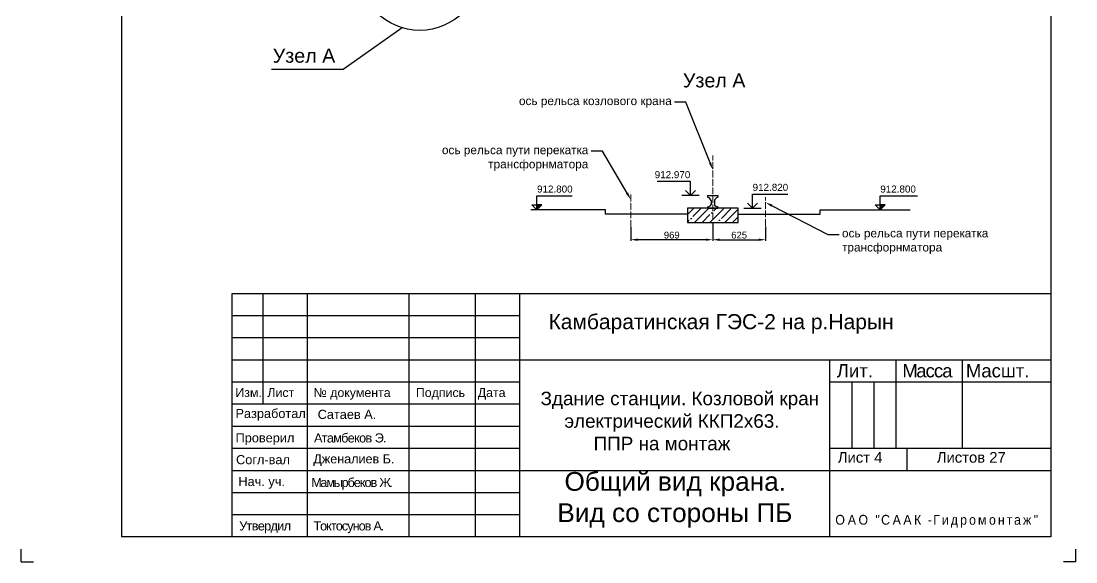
# Model space of a CAD drawing. Header units: millimetres. Extents: x 155577 to 993706, y -295114 to -113927.
# Drawn here: x 250467 to 269178, y -281433 to -271843 of the extents above; entities that cross this region are included whole.
import ezdxf
from ezdxf import colors
from ezdxf.entities.mleader import LeaderData, LeaderLine
from ezdxf.math import Vec2, Vec3

# ---------------------------------------------------------------- set-up
doc = ezdxf.new("R2010")
doc.units = ezdxf.units.MM
doc.linetypes.add('ACAD_ISO04W100', pattern=[30, 24, -3, 0, -3])
doc.layers.add('ось', color=160, linetype='Continuous', lineweight=15)
doc.layers.add('размер', color=84, linetype='Continuous', lineweight=18)
doc.styles.add('rom', font='times.ttf')
doc.styles.get("Standard").update_dxf_attribs({"font": 'arial.ttf'})
doc.dimstyles.new('ISO-25', dxfattribs={"dimtxt": 170, "dimasz": 170, "dimexe": 20, "dimexo": 10, "dimgap": 40, "dimtad": 1, "dimtxsty": 'Standard', "dimcen": 2.5, "dimadec": 0, "dimazin": 0, "dimtfac": 1, "dimtmove": 0, "dimatfit": 3, "dimfxl": 0, "dimarcsym": 0})

# ---------------------------------------------------------------- blocks, each defined once
blk = doc.blocks.new('A4')
for p, q in [((839200.34, -1948.12), (839200.34, -2235.12)), ((839385.34, -1948.12), (839385.34, -2235.12)), ((839385.34, -2235.12), (839200.34, -2235.12))]:
    blk.add_line(p, q)
at = {"color": 4}
for p, q in [((839180.34, -2240.12), (839180.34, -2237.62)), ((839390.34, -2240.12), (839390.34, -2237.62)), ((839180.34, -2240.12), (839182.84, -2240.12)), ((839390.34, -2240.12), (839387.84, -2240.12))]:
    blk.add_line(p, q, dxfattribs=at)
blk = doc.blocks.new('*D147')
at = {"layer": 'Defpoints', "color": 0, "transparency": 16777216}
for p in [(262736, -275415), (261282, -275490), (261282, -275720)]:
    blk.add_point(p, dxfattribs=at)
at = {"layer": 'размер', "color": 0, "lineweight": -2, "transparency": 16777216}
for p, q in [((262736, -275425), (262736, -275740)), ((261282, -275500), (261282, -275740)), ((262616, -275720), (261402, -275720))]:
    blk.add_line(p, q, dxfattribs=at)
at = {"layer": 'размер', "color": 0, "transparency": 16777216}
for points in [[(261402, -275700), (261402, -275740), (261282, -275720)], [(262616, -275700), (262616, -275740), (262736, -275720)]]:
    blk.add_solid(points, dxfattribs=at)
at = {"layer": 'размер', "color": 0, "transparency": 16777216, "insert": (262009, -275639), "char_height": 120, "attachment_point": 5}
blk.add_mtext('969', dxfattribs=at)
blk = doc.blocks.new('*D148')
at = {"layer": 'Defpoints', "color": 0, "transparency": 16777216}
for p in [(262736, -275415), (263673, -275473), (263673, -275720)]:
    blk.add_point(p, dxfattribs=at)
at = {"layer": 'размер', "color": 0, "lineweight": -2, "transparency": 16777216}
for p, q in [((262736, -275425), (262736, -275740)), ((263673, -275483), (263673, -275740)), ((262856, -275720), (263553, -275720))]:
    blk.add_line(p, q, dxfattribs=at)
at = {"layer": 'размер', "color": 0, "transparency": 16777216}
for points in [[(262856, -275700), (262856, -275740), (262736, -275720)], [(263553, -275700), (263553, -275740), (263673, -275720)]]:
    blk.add_solid(points, dxfattribs=at)
at = {"layer": 'размер', "color": 0, "transparency": 16777216, "insert": (263204, -275639), "char_height": 120, "attachment_point": 5}
blk.add_mtext('625', dxfattribs=at)

msp = doc.modelspace()

# ---------------------------------------------------------------- hatches: boundary and pattern name
for points in [[(259616.386, -275189.557), (259704.774, -275101.169), (259616.386, -275101.169)], [(265705.551, -275189.557), (265793.94, -275101.169), (265705.551, -275101.169)]]:
    msp.add_hatch(color=256).paths.add_polyline_path(points)
h = msp.add_hatch()
h.set_pattern_fill('ANSI35', color=256, scale=30, style=0)
h.set_pattern_definition([(45, (-134992.54, 138905.85), (-134.70384, 134.70384), []), (45, (-134857.84, 138905.85), (-134.70384, 134.70384), [238.125, -47.625, 0, -47.625])])
h.paths.add_polyline_path([(262285.64, -275159.557), (262285.64, -275414.557), (263185.64, -275414.557), (263185.64, -275159.557)])

# ---------------------------------------------------------------- linework, layer by layer
for p, q in [((257224.305, -271960.527), (256181.133, -272702.048)), ((256181.133, -272702.048), (254907.627, -272702.048)), ((262339.966, -274684.557), (261747.244, -274684.557)), ((262339.966, -274934.557), (262251.578, -274846.169)), ((262339.966, -274934.557), (262339.966, -274684.557)), ((262428.355, -274846.169), (262339.966, -274934.557)), ((259616.386, -275189.557), (259616.386, -274939.557)), ((259616.386, -274939.557), (260241.674, -274939.557)), ((262492.462, -274934.557), (262185.012, -274934.557)), ((262645.64, -274934.557), (262645.64, -274968.147)), ((262645.64, -274934.557), (262825.64, -274934.557)), ((262705.64, -275024.631), (262705.64, -275093.347)), ((262765.64, -275024.631), (262765.64, -275093.347)), ((262825.64, -274934.557), (262825.64, -274968.147)), ((263440.554, -275159.557), (263440.554, -274909.557)), ((263440.554, -274909.557), (264065.475, -274909.557)), ((265705.551, -275189.557), (265705.551, -274939.557)), ((265705.551, -274939.557), (266367.138, -274939.557)), ((260832.14, -275189.557), (259507.631, -275189.557)), ((259527.997, -275101.169), (259616.386, -275101.169)), ((259527.997, -275101.169), (259616.386, -275189.557)), ((259616.386, -275189.557), (259704.774, -275101.169)), ((259704.774, -275101.169), (259616.386, -275101.169)), ((260832.14, -275267.557), (260832.14, -275189.557)), ((262645.64, -275137.057), (262645.64, -275159.557)), ((262645.64, -275159.557), (262825.64, -275159.557)), ((262825.64, -275137.057), (262825.64, -275159.557)), ((263288.059, -275159.557), (263595.508, -275159.557)), ((263352.166, -275071.169), (263440.554, -275159.557)), ((263440.554, -275159.557), (263528.942, -275071.169)), ((264639.14, -275267.557), (264639.14, -275189.557)), ((264639.14, -275189.557), (266237.826, -275189.557)), ((265617.163, -275101.169), (265705.551, -275101.169)), ((265617.163, -275101.169), (265705.551, -275189.557)), ((265705.551, -275189.557), (265793.94, -275101.169)), ((265793.94, -275101.169), (265705.551, -275101.169)), ((262285.64, -275267.557), (260832.14, -275267.557)), ((263185.64, -275267.557), (264639.14, -275267.557)), ((254211.045, -280987.857), (254211.045, -276670.75)), ((254211.045, -276670.75), (268732.224, -276670.75)), ((254760.495, -278633.072), (254760.495, -276670.75)), ((255545.423, -280987.857), (255545.423, -276670.75)), ((257350.759, -280987.857), (257350.759, -276670.75)), ((258528.152, -280987.857), (258528.152, -276670.75)), ((259313.081, -280987.857), (259313.081, -276670.75)), ((254211.045, -277063.214), (259313.081, -277063.214)), ((254211.045, -277455.679), (259313.081, -277455.679)), ((254211.045, -277848.143), (268732.224, -277848.143)), ((254211.045, -277848.143), (268732.224, -277848.143)), ((264807.581, -277848.143), (264807.581, -280987.857)), ((265984.974, -277848.143), (265984.974, -279418)), ((267162.367, -277848.143), (267162.367, -279418)), ((268732.224, -277744.617), (268732.224, -280987.857)), ((254211.045, -278240.607), (259313.081, -278240.607)), ((264807.581, -278240.607), (268732.224, -278240.607)), ((265200.045, -278240.607), (265200.045, -279418)), ((265592.509, -278240.607), (265592.509, -279418)), ((254211.045, -278633.072), (259313.081, -278633.072)), ((254211.045, -278633.072), (259313.081, -278633.072)), ((254211.045, -279025.536), (259313.081, -279025.536)), ((254211.045, -279025.536), (259313.081, -279025.536)), ((254211.045, -279418), (259313.081, -279418)), ((264807.581, -279418), (268732.224, -279418)), ((266178.457, -279418), (266178.457, -279810.464)), ((254211.045, -279810.464), (268732.224, -279810.464)), ((254211.045, -280202.929), (259313.081, -280202.929)), ((254211.045, -280202.929), (259313.081, -280202.929)), ((254211.045, -280595.393), (259313.081, -280595.393))]:
    msp.add_line(p, q)
msp.add_lwpolyline([(263185.64, -275159.557), (262285.64, -275159.557), (262285.64, -275414.557), (263185.64, -275414.557)], close=True)
msp.add_circle((257539.503, -270922.428), 1084.896)
for centre, radius, start, end in [((262628.846, -275046.097), 79.738, 15.6172059, 77.8413216), ((262842.435, -275046.097), 79.738, 102.1586784, 164.3827941), ((262639.378, -275065.425), 71.905, 274.9963566, 337.1497727), ((262831.903, -275065.425), 71.905, 202.8502273, 265.0036434)]:
    msp.add_arc(centre, radius, start, end)
at = {"layer": 'ось', "linetype": 'ACAD_ISO04W100', "ltscale": 5}
for p, q in [((262735.64, -275364.583), (262735.64, -274227.982)), ((261282.14, -275490.403), (261282.14, -274885.708)), ((263673.14, -275472.583), (263673.14, -274965.345))]:
    msp.add_line(p, q, dxfattribs=at)

# ---------------------------------------------------------------- block references
at = {"color": 4, "xscale": 89.10000000000582, "yscale": 89.10000000000582, "zscale": 89.1}
msp.add_blockref('A4', (-74520501.743, -81838.302), dxfattribs=at)

# ---------------------------------------------------------------- texts
for s, insert, char_height, width, attachment_point in [('Узел А', (254930.218, -272330.709), 250, 1720.3005, 1), ('Узел А', (262206.18, -272768.861), 250, 1720.3005, 1), ('912.970', (262337.47, -274503.854), 125, 414.69864, 3), ('912.800', (259618.881, -274758.854), 125, 414.69864, 1), ('912.820', (263443.05, -274728.854), 125, 414.69864, 1), ('912.800', (265708.047, -274758.854), 125, 414.69864, 1), ('Камбаратинская ГЭС-2 на р.Нарын', (259822.035, -277039.685), 266.87572, 9245.64126, 1), ('{\\H1.5x;Лит.}', (264936.352, -277925.881), 156.98572, 731.31139, 1), ('{\\H1.5x;\\T0.9;Масса}', (266099.564, -277925.881), 156.98572, 731.31139, 1), ('{\\H1.5x;Масшт.}', (267225.689, -277925.881), 156.98572, 731.31139, 1), ('Изм.', (254267.93, -278352.179), 156.9857, 1845.05403, 1), ('Лист', (254835.603, -278352.179), 156.9857, 1845.05403, 1), ('{\\fArial|b0|i0|c204|p34;№ документа}', (255654.241, -278352.179), 156.98572, 1845.05403, 1), ('Подпись ', (257469.69, -278352.179), 156.9857, 953.74202, 1), ('Дата', (258567.203, -278352.179), 156.9857, 435.13342, 1), ('\\pi61.384;Здание станции. Козловой кран \\P\\pi484.99;электрический ККП2х63.\\P\\pi1002.6;ППР на монтаж', (259619.821, -278415.374), 239.59969, 5069.98199, 1), ('Разработал', (254269.77, -278720.141), 161.7298, 921.85758, 1), ('Сатаев А.', (255727.581, -278736.526), 161.7298, 1586.04363, 1), ('Проверил', (254271.602, -279151.758), 161.7298, 921.85758, 1), ('{\\T0.9;Атамбеков Э}.', (255662.366, -279153.903), 161.72979, 1701.31632, 1), ('Согл-вал', (254279.859, -279539.817), 161.7298, 921.85758, 1), ('Дженалиев Б.', (255650.273, -279526.426), 159.73313, 1697.87913, 1), ('Лист 4', (264954.029, -279485.618), 188.3829, 1292.95867, 1), ('Листов 27', (266709.597, -279485.618), 188.3829, 1292.95867, 1), ('\\pi792.15;Общий вид крана.\\P\\pi666.06;Вид со стороны ПБ', (259313.081, -279839.521), 332.77735, 5452.33, 1), ('Нач. уч.', (254321.358, -279925.709), 161.7298, 1246.02258, 1), ('{\\T0.85;Мамырбеков Ж\\T0.75;.}', (255613.995, -279943.871), 161.72979, 1861.28928, 1), ('{\\T0.9;Утвердил}', (254335.002, -280713.762), 161.72979, 921.85758, 1), ('{\\T0.85;Токтосунов А.}', (255653.047, -280713.762), 161.72979, 1906.76167, 1)]:
    msp.add_mtext(s, dxfattribs=dict(insert=insert, char_height=char_height, width=width, attachment_point=attachment_point))
at = {"linetype": 'Continuous', "insert": (266720.261, -280712.961), "char_height": 258.340685, "width": 3697.79128, "attachment_point": 5, "style": 'rom'}
msp.add_mtext('{\\fArial|b0|i0|c204|p34;\\H0.6733x;\\W0.9;\\T1.3;ОАО "СААК \\fArial|b0|i0|c0|p34;-\\fArial|b0|i0|c204|p34;Гидромонтаж\\fArial|b0|i0|c0|p34;"\\Fsimplex|c0;\\H1.485x;\\Q12;\\T1; }', dxfattribs=at)

# ---------------------------------------------------------------- dimensions: what is measured, and where the dimension line sits
at = {"layer": 'размер'}
for base, p2, text, picture, middle in [((261282.14, -275719.993), (261282.14, -275490.403), '969', '*D147', (262008.89, -275638.724)), ((263673.14, -275719.993), (263673.14, -275472.583), '625', '*D148', (263204.39, -275638.724))]:
    dim = msp.add_linear_dim(base=base, p1=(262735.64, -275414.557), p2=p2, text=text, dimstyle='ISO-25', override={"dimtxt": 120, "dimasz": 120, "dimgap": 20}, dxfattribs=at)
    dim.commit()
    dim.dimension.update_dxf_attribs({"geometry": picture, "text_midpoint": middle})

# ---------------------------------------------------------------- leaders
ml = msp.add_multileader_mtext('Standard', dxfattribs=at)
ml.set_content('ось рельса козлового крана', color=256)
ml.set_leader_properties()
ml.build(insert=Vec2(0, 0))
ml.multileader.update_dxf_attribs({"dogleg_length": 200, "arrow_head_size": 130})
ctx = ml.context
ctx.base_point, ctx.char_height, ctx.arrow_head_size, ctx.landing_gap_size, ctx.plane_origin = Vec3(259263.428, -273278.6), 150, 130, 50, Vec3(262707.354, -274959.877)
ctx.text_align_type = 2
notes = []
notes.append((ctx, [(0, (1, 1, 0), (262259.54, -273278.6), (-1, 0), 200, [(0, [(262735.64, -274477.498)], 0, [])])]))
ctx.mtext.insert, ctx.mtext.width, ctx.mtext.alignment, ctx.mtext.flow_direction = Vec3(262009.54, -273182.778), 2846.21852, 3, 5
ml = msp.add_multileader_mtext('Standard', dxfattribs=at)
ml.set_content('ось рельса пути перекатка трансфорнматора', color=256)
ml.set_leader_properties()
ml.build(insert=Vec2(0, 0))
ml.multileader.update_dxf_attribs({"dogleg_length": 200, "arrow_head_size": 130})
ctx = ml.context
ctx.base_point, ctx.char_height, ctx.arrow_head_size, ctx.landing_gap_size, ctx.plane_origin = Vec3(257896.987, -274150.692), 150, 130, 50, Vec3(261254.855, -274913.091)
ctx.text_align_type = 2
notes.append((ctx, [(0, (1, 1, 0), (260778.91, -274150.692), (-1, 0), 200, [(0, [(261282.14, -275007.119)], 0, [])])]))
ctx.mtext.insert, ctx.mtext.width, ctx.mtext.alignment, ctx.mtext.flow_direction = Vec3(260528.91, -274053.642), 2846.21852, 3, 5
ml = msp.add_multileader_mtext('Standard', dxfattribs=at)
ml.set_content('ось рельса пути перекатка трансфорнматора', color=256)
ml.set_leader_properties()
ml.build(insert=Vec2(0, 0))
ml.multileader.update_dxf_attribs({"dogleg_length": 200, "arrow_head_size": 130})
ctx = ml.context
ctx.base_point, ctx.char_height, ctx.arrow_head_size, ctx.landing_gap_size, ctx.plane_origin = Vec3(264978.297, -275624.458), 150, 130, 50, Vec3(263645.855, -274913.091)
notes.append((ctx, [(1, (1, 1, 0), (264778.297, -275624.458), (1, 0), 200, [(0, [(263673.14, -275059.226)], 0, [])])]))
ctx.mtext.insert, ctx.mtext.width, ctx.mtext.flow_direction = Vec3(265028.297, -275528.636), 2846.21852, 5
for ctx, leaders in notes:
    for number, flags, end, landing, length, lines in leaders:
        leader = LeaderData()
        leader.index, (leader.has_last_leader_line, leader.has_dogleg_vector, leader.attachment_direction) = number, flags
        leader.last_leader_point, leader.dogleg_vector, leader.dogleg_length = Vec3(end), Vec3(landing), length
        for number, points, colour, breaks in lines:
            line = LeaderLine()
            line.index, line.vertices, line.color, line.breaks = number, Vec3.list(points), colors.encode_raw_color(colour), breaks
            leader.lines.append(line)
        ctx.leaders.append(leader)

doc.saveas('drawing.dxf')
